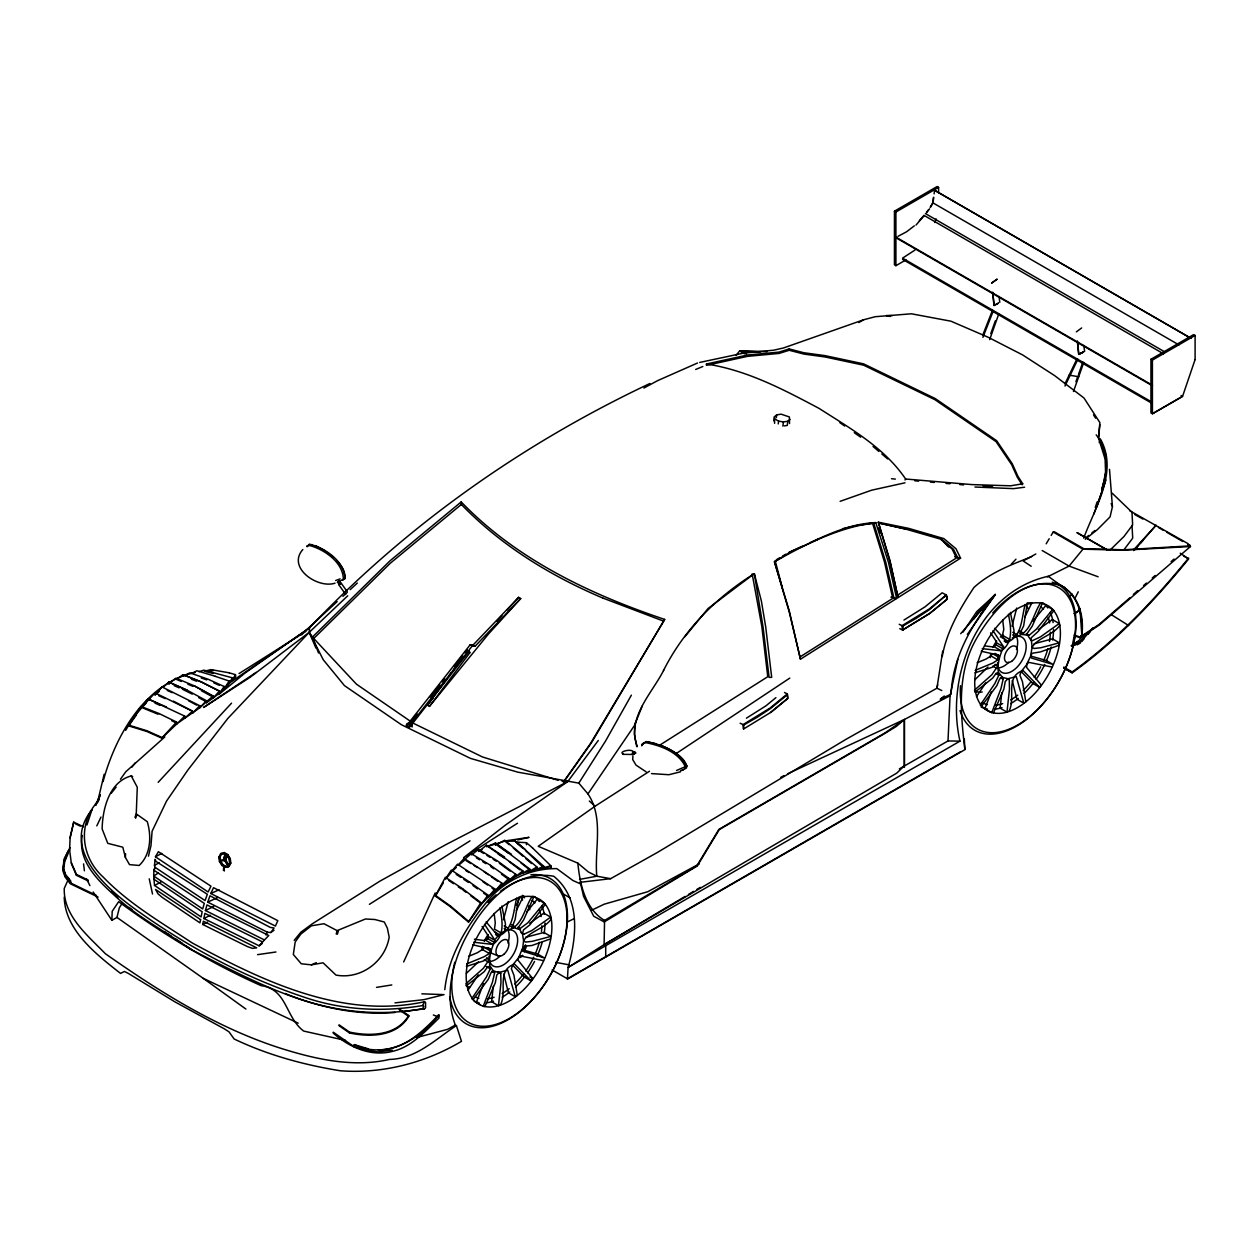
<?xml version="1.0" encoding="UTF-8"?>
<svg xmlns="http://www.w3.org/2000/svg" width="1258" height="1258" viewBox="0 0 1258 1258"><rect width="100%" height="100%" fill="white"/><g stroke="black" fill="none" stroke-linecap="round" stroke-linejoin="round"><path stroke-width="1.5" d="M938.594 192.946L938.594 187.363L937.131 186.53L894.454 211.171L894.438 264.84L895.916 265.69L905.964 259.887M895.916 265.69L895.916 212.02L938.594 187.363M904.376 767.38L904.376 719.497L950.073 695.737L957.81 659.475M1195.1 359.615L1195.1 335.446L1193.622 334.612L1150.944 359.253L1150.944 412.939L1152.407 413.772L1182.567 396.364L1195.084 359.599M1195.1 335.446L1152.407 360.103L1152.422 413.788L1182.567 396.364L1181.105 395.515M1180.271 553.206L1188.637 558.929C1154.231 601.041 1116.569 641.045 1072.193 672.826L1064.158 668.202M339.754 583.303C343.827 582.171 336.185 586.747 339.707 583.067M605.711 957.055L605.711 945.733L604.107 944.632L604.563 920.431L696.885 865.803L718.9 829.384L885.019 732.911L904.376 719.497L904.376 765.792L896.75 773.12L604.107 944.632L568.113 967.402L567.405 979.18L964.886 749.658C960.562 712.688 956.662 673.455 975.956 639.536C992.405 610.429 1023.194 574.56 1060.62 585.395C1078.955 595.065 1084.333 616.09 1081.833 635.432L1079.914 637.822L1074.489 635.636M899.344 768.874L948.013 740.931L950.073 695.737M223.421 870.457L223.845 865.567L224.364 870.992M223.767 868.712L223.845 865.567M122.293 903.071L119.321 907.867L116.947 917.412L111.868 920.337L112.198 911.295L118.661 901.687C162.848 934.254 210.652 963.188 261.098 985.643C287.343 989.134 285.11 1017.093 303.665 1031.073L345.478 1040.397M136.257 813.863L137.279 787.241L131.257 775.919C109.304 781.643 102.527 808.847 102.134 828.928L107.763 843.332L122.797 847.184L125.391 857.437L129.495 864.623L139.151 865.473C150.866 854.512 151.62 836.271 147.28 821.71L136.257 813.863L134.936 817.354M550.532 938.893L531.804 945.529L524.869 946.095L522.117 949.224L517.793 959.87L532.7 978.582L531.096 980.941L514.538 964.131C496.014 970.122 507.54 991.461 500.48 1004.843L498.467 1005.692L500.967 982.624L500.747 973.236L493.954 971.003L491.139 972.528L488.23 979.369L473.008 999.795L471.781 998.648L486.233 977.309L490.305 968.833C488.104 958.942 490.966 949.46 495.086 940.465L484.487 924.253M1001.793 692.765L1000.126 708.144L1006.998 712.107L1009.482 689.022L1009.262 679.65L1007.941 678.722L1002.484 677.417L999.654 678.927L996.761 685.783L981.523 706.21L980.296 705.062L994.748 683.723L998.821 675.247C996.619 665.34 999.481 655.858 1003.601 646.879L993.002 630.651M69.552 850.424L70.149 837.057L73.703 822.119L83.484 826.805M663.705 670.231C651.833 693.661 626.217 718.035 637.366 746.607M125.391 857.437L125.58 853.726M153.665 875.474L153.995 869.247L154.247 870.473L204.299 903.37L202.695 908.936L153.743 876.071L158.414 872.895M632.931 755.916L632.711 759.58L636.029 765.131L646.172 771.862M392.197 1050.115L378.171 1051.924L367.415 1050.556L354.143 1046.703L354.284 1044.627C385.986 1059.771 419.118 1039.957 438.916 1015.127L438.586 1014.907C422.389 1031.764 403.519 1050.351 378.312 1049.864M438.586 1014.907L438.444 1016.967L433.35 1014.986M315.9 647.996L309.232 632.334L309.578 627.695C406.523 525.404 522.683 443.587 649.914 383.486M942.226 656.534C946.661 631.453 959.948 608.526 973.944 587.486C990.596 572.28 1011.353 564.716 1031.702 556.665M473.716 942.226L492.79 944.412C505.291 935.81 502.319 920.494 499.945 907.804M1025.223 604.406C1021.496 617.096 1022.565 634.661 1008.822 641.596L1001.966 637.633L1003.79 629.377L1002.689 619.817M982.231 648.641L1001.305 650.826C1013.806 642.209 1010.834 626.893 1008.46 614.219M1099.869 424.748L1098.517 437.957L1105.106 459.107L1105.578 472.426L1101.489 492.806L1093.831 514.066M154.482 865.347L155.127 859.308L155.992 861.431L207.334 894.281L205.07 900.571L154.907 867.249L154.482 865.347L159.2 862.784M1034.013 643.766L1052.459 638.875L1059.315 642.822L1059.047 645.291L1040.319 651.943L1032.095 653.264L1026.748 664.177L1026.654 667.495L1041.215 684.997L1039.611 687.34L1032.755 683.393L1021.512 671.898M491.611 1001.73L493.278 986.351M1129.684 510.701L1187.678 543.44L1189.911 545.878L1123.52 549.793L1083.751 548.708L1054.566 531.914L1053.198 532.024L1051.185 535.389M82.336 835.438C77.288 859.764 96.772 879.515 113.377 894.375C136.116 916.359 164.704 930.873 190.335 949.067C253.55 981.555 321.388 1018.728 395.059 1012.47M933.688 197.475L933.027 202.884L930.417 207.35M934.128 193.874L934.568 190.273L1190.886 338.245M225.654 854.213L224.852 860.661L228.83 865.787L225.89 860.315C227.525 842.671 220.606 870.363 225.764 854.276C219.867 857.972 234.491 875.018 225.685 860.393L225.449 854.292L224.852 860.661L219.993 860.912L224.05 859.245M930.26 207.161L932.807 202.79L933.483 197.396M444.797 989.669C448.43 954.885 468.07 923.749 490.368 897.63C507.65 879.358 531.474 868.256 556.807 868.633L572.925 880.506L580.709 883.997L583.586 896.419L593.729 916.249L604.233 921.941L697.231 865.991L719.261 829.588L885.38 733.115L896.325 726.432L904.376 719.497L787.571 773.796M159.294 713.648L176.607 722.076L176.607 724.121L161.747 738.131L146.903 731.496L128.583 725.85L140.99 706.446L159.389 713.648M155.096 694.919L155.096 692.859L155.096 694.919L161.936 686.915L199.755 705.722L199.755 707.782L184.879 718.129L192.443 711.179L155.017 692.875L148.35 700.156M161.747 738.131L176.513 722.076L176.607 724.121M184.769 718.208L184.69 716.164L176.812 723.916L184.769 718.208L184.769 716.148L148.051 698.961L141.383 707.389M192.443 711.179L192.537 713.223L199.66 705.738L199.755 707.782M194.141 685.799L212.979 696.036L213.074 698.08L206.595 702.703L206.406 700.737L199.849 707.609L212.979 696.036L194.235 685.799L175.837 678.141L169.17 683.44M182.913 674.665L201.233 681.93L219.364 691.098L213.31 697.938L219.458 693.142L219.458 691.098L201.327 681.93L183.008 674.665L176.246 679.32L181.246 681.427M224.506 688.393L229.082 681.065L229.16 683.11L229.16 681.065L215.26 676.317M229.286 682.779L232.494 677.858L203.906 670.168L198.906 671.646M462.582 888.746L480.981 902.678L480.981 904.722L468.495 922.083L450.175 906.593L435.331 896.089L445.363 877.298L462.677 888.746M468.495 922.083L480.886 902.678L480.981 904.722M488.041 897.237L487.947 895.193L481.185 904.345L488.041 897.237L488.041 895.193L469.643 882.125M495.007 891.151L494.913 889.107L488.151 897.111L495.007 891.151L495.007 889.107L457.487 864.199L451.606 871.354M495.778 845.014L504.71 840.218L536.946 867.014L536.946 869.058L530.09 871.023L536.851 867.014L536.946 869.058L543.912 868.445L543.912 866.4L515.23 841.099L505.024 841.225L509.16 844.653M515.827 876.417L515.733 874.373L508.971 880.396L508.782 878.399L502.036 885.113L501.832 883.163L495.07 891.089L501.926 885.207L515.827 876.417L515.827 874.373L497.429 860.897L478.59 849.37L471.546 854.905M537.056 869.089L543.818 866.4L543.912 868.445M525.86 850.801L544.069 868.224L550.925 867.894L550.925 865.85L532.527 847.939M773.89 420.927L774.456 416.744L776.721 414.841L781.108 414.165L789.364 416.948L789.537 423.521M774.614 423.333L774.456 416.744M776.343 417.625L776.721 414.841M778.23 423.915L778.608 421.131L775.18 419.15M782.885 426.116L783.435 421.933L787.822 421.257L790.087 419.354M787.822 421.257L787.272 425.424L784.347 425.88M103.062 781.674C115.296 735.851 144.906 683.125 195.132 672.527M518.721 897.143L515.104 919.582L512.132 927.099L518.909 929.347L527.841 922.822L544.179 903.04L538.691 899.863M1027.236 603.557L1023.619 625.981L1020.631 632.019L1021.968 634.441L1029.028 635.353L1036.356 629.22L1052.694 609.454L1053.921 610.586L1038.353 631.28L1031.088 637.916L1032.126 647.225L1030.632 655.622L1031.623 658.107L1052.993 664.413L1046.137 660.45L1030.758 656.063M1008.995 711.242C1016.055 697.875 1004.529 676.521 1023.053 670.545L1039.611 687.34M1102.92 486.154C1107.638 470.052 1107.417 453.132 1099.005 438.397M942.698 651.109L936.911 688.205L846.382 739.106L657.73 852.264L610.649 878.666L579.812 882.361M202.742 924.488L203.387 921.233L256.695 947.856L252.449 948.375L247.527 946.645L202.742 924.488L207.586 922.13M262.246 943.516L259.148 945.827L203.875 918.529L204.897 913.355L262.545 941.928L268.772 935.512L206.988 904.911L205.416 910.509L263.976 939.726M1072.508 644.536L1074.647 633.812M154.247 870.473L154.907 867.249M474.392 939.239L484.723 940.591L487.774 938.625L487.868 935.307L482.113 926.486M984.794 645.889L993.238 646.989L996.305 645.024L996.383 641.706L990.628 632.9M508.185 901.671L503.499 919.818M516.708 897.992C513.17 911.39 513.657 930.071 498.341 936.204L486.091 921.894M1016.7 608.07L1012.014 626.217M661.582 745.569C671.112 750.24 683.063 755.256 686.884 765.98L686.428 768.025L681.978 770.226M684.824 768.622L685.28 766.625C678.408 752.001 660.403 745.428 645.385 742.597M1109.509 469.344L1112.434 506.644L1110.075 516.881L1097.542 529.476L1085.277 539.257M88.406 815.766L88.783 814.115M937.713 684.761L936.911 688.205L941.77 690.548M104.162 774.268L97.542 802.164L100.263 795.087M70.149 837.938L73.703 822.119M148.444 856.179L150.976 845.69L152.108 831.192L166.591 801L187.725 770.226L227.855 718.412L309.232 632.334L347.727 595.805M634.96 723.24L634.346 734.137L636.737 746.639M336.232 934.081L337.113 930.637L365.465 918.985L374.884 919.519L384.288 922.004L387.354 928.137L389.178 937.131C385.168 961.788 360.669 979.715 335.996 975.092L323.07 962.81L311.434 964.839L301.291 963.801L293.318 954.492L295.19 941.975L300.851 934.081L311.402 925.809L323.951 923.718L337.113 930.637M523.973 950.152L525.482 944.821M86.928 825.012L92.4 808.312L98.769 799.459M337.396 934.238L338.449 930.605M466.388 966.411L483.717 960.876L487.333 958.266L489.268 959.524L483.371 968.298L465.963 983.756L466.498 985.722L484.157 971.695L487.821 966.647L490.4 966.506L494.63 972.764L492.413 982.341L483.198 1006.353L484.943 1006.51L495.322 982.75L496.784 974.997L499.426 972.324L507.745 970.217L515.293 996.761L517.242 995.031L513.94 975.265L511.393 968.802L512.556 965.153L520.089 955.923L543.472 960.609M975.013 692.12L992.672 678.109L996.336 673.061L998.915 672.92L1002.484 677.417L1003.145 679.163L1000.928 688.755L991.713 712.767L986.225 709.591M1099.209 442.58L1100.341 438.9C1118.708 471.483 1094.995 507.414 1083.704 538.11M974.494 690.17L991.902 674.713L997.783 665.938L995.864 664.68L992.232 667.29L974.903 672.826M934.836 222.54L936.094 218.876M1095.278 507.414L1097.165 501.863M1101.599 488.937L1104.744 479.691M1096.41 507.666L1105.939 480.021M207.743 902.128L209.976 895.79L270.266 927.398L274.087 927.995L270.832 932.524L267.514 932.257L207.743 902.128L217.776 897.52M990.785 333.653L995.314 320.884M989.684 339.613L998.742 314.06M1075.905 381.772L1077.854 376.236L1078.704 376.724L1069.143 375.151M1078.483 374.459L1082.871 362.084M1073.467 391.49L1083.72 362.571M307.156 546.743L309.421 544.148C325.051 547.828 344.519 561.131 344.975 578.664L342.082 580.347M135.612 818.25L136.823 815.011M483.575 983.536L476.342 1002.39L480.446 1004.765M984.857 708.804L991.446 691.648M982.765 335.1L992.531 310.191M982.907 337.364L993.38 310.679M91.96 809.806C58.984 850.078 109.635 891.482 141.321 913.512C191.436 948.909 246.332 978.001 304.656 997.342C342.569 1010.316 383.281 1012.203 422.641 1005.551L423.82 1006.29L422.641 1008.727C376.378 1017.062 328.464 1011.416 285.063 993.49M642.256 705.974L634.346 725.677L587.942 793.892C604.123 817.81 594.295 849.119 596.795 876.213L579.545 879.405M91.63 809.57C78.389 831.852 83.987 859.764 103.03 876.905C128.851 903.794 161.338 922.46 192.144 942.902C262.466 981.004 342.286 1019.515 424.496 1001.761L425.566 1002.422L425.566 1007.752L424.496 1008.806L402.513 1011.668M1074.426 635.007L1079.977 637.114L1081.77 634.928C1083.28 615.634 1078.216 594.609 1059.865 584.954M100.105 795.025L95.561 805.419L99.115 799.49M993.458 712.924L1003.837 689.164L1005.299 681.411L1007.941 678.722L1016.26 676.615L1023.808 703.175M68.105 850.99L64.645 858.852L62.9 870.85L65.07 876.936L70.275 883.745L98.108 897.111M64.252 861.714L66.328 856.997M68.278 853.239L64.818 861.101L63.466 870.237L65.636 876.323L70.841 883.132L96.441 895.429M516.378 905.414L520.01 897.111L520.843 896.734L522.589 900.068M435.189 892.976L403.661 961.945M68.734 878.43L64.237 888.447C63.482 916.17 87.777 935.48 105.326 953.69C160.395 992.373 218.876 1029.075 283.569 1049.172C317.645 1059.661 354.064 1067.57 389.508 1059.425C416.54 1058.811 435.299 1039.265 456.402 1025.6L461.482 1041.325C425.267 1062.9 382.463 1073.986 340.336 1070.762C303.776 1064.881 267.577 1054.99 234.098 1038.966L229.019 1031.843L224.238 1028.792L174.941 1001.887L128.347 973.425L124.416 971.459L120.548 973.409C96.803 954.838 64.771 930.087 64.237 897.048M96.803 825.877L100.986 817.055M210.762 893.51L213.546 887.676L277.814 920.652L275.408 926.077L210.762 893.51L219.128 889.799M1064.976 383.8L1077.052 358.734M1064.991 386.017L1077.902 359.222M229.223 866.337L225.371 867.422L221.911 865.425L219.427 861.415L218.876 856.934L221.204 853.364L219.379 857.217L219.883 861.305L222.131 864.954L226.11 867.124L229.223 866.337L230.812 863.082L230.261 858.585L227.792 854.575L224.333 852.578L220.464 853.679M223.657 853.553L226.802 855.361L229.066 859.01L229.569 863.098L228.123 866.07L228.862 865.756L225.292 866.778L226.031 866.463L222.886 864.639L220.637 860.991L220.134 856.918L221.565 853.946L224.411 853.239L220.826 854.261L221.565 853.946M228.484 866.652L230.308 862.784L229.805 858.711L227.556 855.063L223.578 852.893L224.333 852.578M422.641 1005.551L424.496 1001.761M516.346 910.525L523.737 895.665M1024.877 616.939L1031.434 603.73M641.674 745.554L642.618 743.698L646.423 741.56C661.472 744.484 679.509 751.199 686.459 765.808L685.28 766.625M641.91 745.695L642.822 743.871M1074.882 598.462L1078.263 591.81M266.004 934.993L267.514 932.257M631.374 695.155L605.397 741.292L578.806 783.136L517.95 772.192L470.476 758.385L401.365 724.702L344.472 685.641L323.29 659.79L309.232 632.334L250.012 677.354L203.544 707.483L256.16 672.37M155.442 856.808L158.382 851.697L210.967 886.182L208.136 892.001L155.442 856.808L161.747 853.38M125.674 730.379L132.263 719.12M1046.184 543.802L1049.188 538.754M435.331 896.089L443.429 882.691M318.541 653.012L312.44 637.083L390.122 560.722L461.199 501.926C516.425 559.338 590.112 594.374 664.68 619.408L590.238 743.934L563.317 782.114M664.68 619.408L591.685 742.33L563.647 782.114M905.037 479.99L905.634 479.015L971.994 484.597L1010.693 485.808L1022.738 483.795L1017.958 476.357L1012.218 463.667L996.619 440.662L935.213 398.55L863.617 363.861L825.138 355.652L803.846 352.743L789.159 348.938L779.079 352.098L747.567 355.008L706.43 364.018L706.461 365.339L747.598 356.344L779.127 353.419L789.191 350.274L803.878 354.064L825.169 356.989L863.648 365.197L934.946 399.698L996.037 441.621L1011.621 464.627L1017.36 477.332L1022.141 484.77L1022.738 483.795M468.605 956.347L477.411 952.699L482.443 949.538L483.905 947.164L490.762 951.127L489.299 953.501L484.267 956.662L466.655 963.942M977.12 662.746L985.926 659.113L990.958 655.953L992.42 653.578L999.277 657.541L997.814 659.9L992.782 663.06L975.17 670.357M663.485 670.545C683.99 629.818 715.975 597.581 754.328 573.648L761.389 601.088L765.729 627.034L771.689 677.37L769.094 677.354L763.056 626.956L754.328 573.648L708.065 608.495L684.918 636.674M445.757 878.43L451.323 870.096L469.737 882.125M501.895 906.075L505.464 924.095L505.134 930.134C522.243 929.505 524.397 907.348 532.244 896.325L533.99 896.482L523.658 919.85L518.249 927.586L522.479 933.829L523.595 940.811L522.306 951.001L544.478 957.998M963.03 632.129L976.711 611.624L995.361 594.531C972.56 623.37 952.589 656.456 951.111 694.18L940.245 699.149L944.318 696.004M973.928 618.889L978.048 612.693L995.361 594.531L967.323 634.441M1010.41 612.473L1013.995 630.51L1013.649 636.548C1030.758 635.919 1032.912 613.762 1040.759 602.739L1042.505 602.881L1032.173 626.248L1026.764 634.001L1030.994 640.243L1032.299 640.684L1040.429 636.91L1059.205 623.528L1059.739 625.478C1052.867 635.321 1037.819 637.649 1032.126 647.225L1034.045 648.483L1040.869 647.728L1059.315 642.822M468.023 990.125L478.339 974.887M976.538 696.539L985.832 682.811M623.323 753.856C617.285 752.095 633.183 747.346 633.938 752.976M980.784 614.344L994.984 594.421L960.687 633.702M120.453 779.221L125.816 771.72L164.861 736.905M128.583 725.85L136.54 714.796M409.605 727.25L406.853 725.363L470.162 644.788L472.992 645.102L518.658 597.346L520.718 598.525L488.544 633.922L429.465 706.367L427.406 705.172L446.574 679.037M448.823 675.971L451.087 672.888M429.465 706.367L469.847 652.745L469.313 650.952L410.8 725.724M517.478 823.251L463.62 857.641L505.622 824.918L567.735 781.58L598.289 740.475M1123.976 549.746L1132.703 538.141L1132.027 525.404M545.406 904.172L529.838 924.882L523.485 929.914L522.479 933.829L523.784 934.269L531.914 930.495L550.689 917.113L543.833 913.151L529.744 923.199M70.071 847.703L64.252 858.664L62.9 867.8L65.07 873.885L70.668 880.883L70.841 883.132M926.611 212.602L929.552 208.828M478.449 961.867L466.372 973.362M987.923 667.039L974.887 679.776M408.756 724.545L417.106 713.868M430.252 697.074L439.797 684.871M442.187 681.82L444.577 678.77M454.138 666.567L462.488 655.874M464.878 652.823L467.268 649.773M453.462 669.854L464.218 656.141M408.897 726.558L472.206 645.983L475.037 646.282L520.718 598.525M111.317 793.169L116.145 787.068M131.807 767.27L135.424 762.71M926.438 212.35L928.42 209.866M427.406 705.172L433.271 697.844M135.88 714.638L149.608 698.63M736.15 355.196L739.61 350.966L767.081 351.627M294.199 940.339L300.851 932.225L312.409 923.734L379.885 881.166L446.197 844.464L567.735 781.58L561.996 781.139M445.662 879.138L451.402 872.14M1189.989 545.17L1190.461 546.522L1124.165 550.171L1082.934 549.196L1069.096 566.084L1047.348 576.903M526.819 911.798L537.323 899.077M1032.991 621.027L1045.838 605.491L1052.694 609.454M1188.637 558.049C1154.231 600.16 1116.569 640.165 1072.193 671.945L1072.193 672.826L1063.749 667.951M915.997 225.072L924.158 215.605M399.226 1008.947L408.708 1015.52C396.695 1035.869 370.088 1036.545 349.488 1032.079L339.015 1024.798M408.708 1015.52L408.708 1016.401C396.695 1036.749 370.088 1037.425 349.488 1032.96L339.015 1025.679M259.148 945.827L262.545 941.928M1134.637 549.856L1156.102 525.199L1133.631 549.872M919.346 220.685L923.985 215.37L1163.493 353.781M1092.982 627.773L1080.496 642.099L1072.162 646.329L1071.124 645.731M1081.723 641.517L1084.207 638.655M1087.966 634.362L1090.45 631.5M1089.145 631.547L1080.37 641.501L1072.162 646.329M225.669 687.072L227.997 684.431M302.832 549.526C286.761 567.562 317.441 588.886 335.021 583.193M1071.958 645.323L1078.326 641.171L1084.71 634.001M817.999 539.289L790.983 551.649L774.441 561.776L789.316 612.316L800.45 659.192L896.655 598.478L888.478 562.373L875.788 522.62C852.61 523.454 831.349 532.779 810.655 542.402M158.146 782.35L231.551 703.159M496.784 621.405L501.926 615.744M507.084 610.083L518.658 597.346M457.739 865.441L464.108 858.412L501.926 883.147L501.926 885.207M1076.313 612.772L1080.15 608.558M1011.369 564.119L1015.961 559.165M977.183 614.187L995.361 594.531M340.368 583.932L339.974 583.209M1133.631 550.532L1137.594 546.271M1140.235 543.425L1142.877 540.578M141.289 708.097L145.849 703.364M235.466 676.71L232.746 679.509L235.372 674.665L235.466 676.71L235.466 674.665L229.239 672.841M312.597 639.599L390.279 563.254L461.371 504.458L461.199 501.926M1110.154 549.998L1123.913 536.584L1132.64 524.963L1131.964 512.226L1112.119 493.152M431.494 1023.729L419.04 1035.334M438.916 1015.127L438.916 1018.178C425.314 1031.198 411.822 1046.876 392.669 1051.326C370.906 1057.066 349.221 1047.316 333.103 1032.96M452.723 870.898L456.355 867.407M224.286 688.566L224.191 686.522L224.286 688.566L219.521 693.111L224.191 686.522L208.152 679.257L189.848 672.857L183.181 675.986M342.223 580.237L343.387 579.167C342.899 561.886 323.699 548.897 308.336 545.186M305.49 630.808L309.578 627.695L244.807 673.234L218.782 694.573L230.827 682.025L305.49 630.808L337.175 601.607M342.947 596.308L347.271 592.329M350.149 589.672L357.351 583.036M163.556 686.947L168.887 682.15L187.19 690.249L206.501 700.737L206.501 702.782M156.841 692.277L159.719 689.73M230.387 681.82L232.588 679.902L232.588 677.858L232.588 679.902M458.95 865.017L464.202 860.456M1133.364 594.436L1137.719 590.647M1143.538 585.583L1146.431 583.067M1152.234 578.004L1155.143 575.488M1171.119 561.587L1174.013 559.055M464.391 859.576L471.263 853.647L490.573 865.347M1130.187 597.55L1099.036 624.44L1081.125 636.422M156.542 693.677L159.279 691.318M775.919 697.655L765.886 705.88L746.434 718.161M770.541 712.468L787.744 698.379L787.304 693.929L784.489 692.498M787.382 694.715L770.494 708.537L757.174 717.327L743.761 724.97L740.16 723.24M903.936 620.068L924.929 606.906L942.116 592.817L946.33 594.955L929.536 609.58L916.217 618.354L902.804 626.012L899.203 624.283M551.224 919.063C544.352 928.923 529.303 931.25 523.595 940.811L525.529 942.085L532.354 941.314L550.8 936.424L543.943 932.461L525.498 937.352M1085.701 537.858L1088.752 535.421M1091.818 532.967L1094.885 530.514M1069.583 596.434L1072.461 594.169M914.314 225.858L906.593 231.771L897.913 236.378M522.479 955.482L519.994 957.527L522.778 955.42M991.65 282.971L997.169 279.119L991.823 283.066M1076.345 331.876L1081.676 327.929M270.832 932.524L274.008 930.244M1038.275 629.598L1052.348 619.565L1059.205 623.528M649.458 771.264L595.081 806.221L538.204 846.304L577.862 863.161L588.351 871.951L596.795 876.213L610.649 878.666M1083.107 352.35L1079.427 353.812M1081.031 637.24L1099.382 624.959L1190.461 546.522L1187.678 544.337M675.593 753.951L789.82 678.078M915.006 250.028L902.552 258.157L1151.872 402.088M641.643 744.689L644.568 742.723M239.02 673.58L305.883 631.437M470.036 840.847L369.396 904.329M659.978 745.003L767.773 676.71L761.813 626.358L752.158 573.884M800.78 656.44L892.771 598.383L884.484 562.011L872.643 523.564L857.594 525.341L842.545 528.722M898.181 594.735L956.473 557.954L952.102 549.023L940.78 539.336M898.086 597.581L960.562 558.159L956.001 548.74L943.846 538.597L908.543 528.329L878.304 522.18L889.972 560.486L898.086 597.581L890.004 561.791L878.304 522.18M1072.555 644.819L1078.326 641.171M604.107 944.632L685.091 896.435M688.456 894.422L693.52 891.403M696.901 889.406L700.266 887.393M800.45 659.192L789.238 610.759L774.441 561.776C805.969 543.943 839.699 527.023 875.788 522.62M776.312 559.763L779.441 557.923M782.57 556.083L785.7 554.243M960.546 751.781L567.405 978.787L552.105 969.965M1056.201 582.564L1060.62 585.395L1048.213 576.258C978.425 591.999 944.994 675.672 959.964 741.151L568.113 967.402C576.589 937.572 581.149 898.228 553.724 876.244C511.613 868.791 480.949 907.49 464.045 940.795C451.48 966.789 444.766 997.154 455.317 1025.034L456.402 1025.6M899.769 628.638L902.568 630.054L929.898 613.338L946.787 599.516L946.425 595.742M743.541 729.027L770.871 712.311L787.76 698.473L787.304 693.929L770.1 708.018L742.959 724.671L743.541 729.027L743.761 724.97M858.837 322.52L863.727 319.736L875.301 316.702L911.405 313.792L950.969 321.199L988.159 337.254L1022.565 354.898L1054.66 375.639L1083.987 398L1099.869 422.594L1098.517 437.957L1096.19 434.828M1077.115 644.867L1080.465 642.948M455.317 1025.034L447.628 1029.327L416.555 1037.583M686.884 765.98L676.521 770.494M1035.821 554.007L1023.131 560.942L1031.198 566.257M1073.97 613.652L1078.892 610.963M998.317 303.099L993.993 305.442L992.625 292.343M995.597 304.766L998.49 303.194M1083.169 352.083L1078.845 354.442L1077.477 341.327M699.338 863.837L647.713 891.749L604.17 904.203L591.81 910.147M643.892 388.03L657.761 380.576L697.53 363.012M481.94 849.7L478.921 851.289L486.374 845.266L522.919 870.913L522.919 872.958L516.063 876.26L522.825 870.913L522.919 872.958M153.743 876.071L154.514 885.428L160.93 882.094M994.606 628.308L1004.749 639.143L1005.928 642.099L1008.822 641.596M695.674 369.475L702.813 366.503M780.668 777.381L784.111 775.588M306.732 546.019L312.267 544.604M203.875 918.529L210.306 915.242M191.939 673.25L196.94 670.781L215.354 676.301M205.416 910.509L213.64 906.515M567.106 922.067L574.167 918.655M643.388 743.541L646.565 741.78L656.141 743.808M788.845 552.404L802.274 546.255M311.434 964.839L316.308 962.653M486.642 846.76L495.4 843.096L529.838 869.105L529.838 871.149L522.982 872.942L529.744 869.105L529.838 871.149M218.876 856.934L219.631 856.619L220.181 861.117L222.65 865.127L221.911 865.425M227.792 854.575L227.038 854.89L229.522 858.9L230.072 863.397L230.812 863.082M219.427 861.415L220.637 860.991M840.124 501.329L871.637 490.195L905.005 482.805M335.65 580.52L340.163 578.9M680.547 771.799L668.879 774.724L651.502 773.591M863.727 319.736L783.451 347.979L773.701 350.196L743.195 353.199L699.731 362.43M341.94 580.111L344.786 578.476C345.777 571.965 341.641 565.613 337.175 561.241M633.057 751.624L632.287 753.511L633.356 754.423M489.331 845.895L504.049 841.382M299.152 635.369L302.518 634.346M680.436 770.761L683.188 770.038M204.268 671.285L210.935 669.602L229.333 672.841M544.164 867.517L550.831 865.85L550.925 867.894M409.904 722.91L406.947 723.617L406.177 725.599L408.363 726.857L411.319 726.149L412.089 724.168L412.105 727.014M517.746 839.904L529.068 837.341L505.889 840.831M376.519 987.373L391.804 984.951M257.544 954.649L275.958 951.991M565.015 781.941L567.735 781.58M1024.594 487.208L1013.508 488.639L974.981 487.019M208.089 671.112L213.64 670.514M394.965 1002.862L423.852 999.67L444.058 994.638L421.855 993.82M890.9 597.125L896.655 598.478M954.665 556.712L960.562 558.159M338.827 580.787L340.541 580.803M622.741 754.328L633.136 754.486M892.252 315.648L886.513 315.554L890.224 316.497M948.013 740.931L959.964 741.151M760.65 351.753L741.701 351.234L746.544 354.033M983.017 485.918L992.688 486.233M422.641 1008.727L424.496 1008.806M515.576 842.042L526.394 842.687L532.606 847.939M914.802 480.808L918.702 481.138M930.417 482.113L934.317 482.443M946.032 483.434L949.932 483.748M959.697 484.566L963.597 484.896M891.497 478.732L895.366 479.094M633.12 753.998L632.79 752.253L633.655 753.007M1051.987 667.023L1028.604 662.337L1021.087 671.568L1019.908 675.216L1022.455 681.663L1025.773 701.445M778.608 421.131L783.435 421.933M555.69 962.354L569.198 964.855M706.43 364.018C746.812 370.135 783.404 389.461 819.052 408.394C850.361 428.443 884.358 447.581 905.634 479.015M878.933 523.092L905.556 529.052L942.211 539.619L953.501 549.29L957.904 558.222M878.414 522.903L906.987 529.335M206.092 671.725L213.42 673.502M981.224 651.235L998.286 655.056L999.277 657.541M472.709 944.837L489.771 948.642L490.762 951.127M522.227 949.664L537.622 954.036L543.11 957.212M367.886 1048.7L354.284 1044.627M929.914 535.185L933.625 536.27M128.678 725.143L146.997 730.772L161.842 737.424M558.143 780.306L482.506 756.97L413.379 723.287L356.486 684.21L312.44 637.083L309.232 632.334M663.233 620.996L602.786 598.037M201.264 677.952L206.752 679.902M1098.124 576.793L1069.096 566.084L1042.174 550.532M191.499 679.241L196.5 681.207M489.378 952.337L497.712 955.718M143.05 708.065L158.021 714.23M131.257 775.919L132.656 776.5M187.898 684.226L192.899 686.333M174.154 685.641L179.155 687.843M182.489 689.305L192.285 694.133M148.145 698.945L166.449 707.027M187.285 690.249L168.981 682.15L168.981 684.195L168.887 682.15M213.923 682.921L219.254 685.296M155.001 703.128L160.002 705.345M158.602 695.643L165.254 698.63M167.22 690.406L172.204 692.671M602.786 598.037C550.469 575.881 501.014 545.485 461.371 504.458M116.947 917.412L203.214 978.331L298.193 1023.163M315.569 545.61L323.841 550.139L332.898 557.2M75.338 823.77L80.229 826.129M71.376 862.705L76.439 874.436L88.154 880.065M69.552 849.543L71.376 863.586L76.439 875.316L88.154 880.93M171.748 720.724L176.906 723.208M173.415 701.162L192.537 711.179L192.537 713.223M188.621 700.8L196.704 705.156M201.406 690.752L213.404 697.231M198.685 697.624L206.689 701.995M1134.637 514.459L1142.893 519.035M934.38 190.178L1190.697 338.166M932.807 202.79L1178.935 344.896M925.432 213.593L1164.971 352.036M894.454 211.171L895.916 212.02M1150.944 359.253L1152.407 360.103M896.168 237.29L1152.485 385.278M896.105 237.825L1152.422 385.813M999.764 302.313L999.072 296.495M902.552 259.321L1151.872 403.268M1158.461 527.479L1163.335 530.294M1166.575 532.165L1182.803 541.522M1183.621 556.02L1186.97 557.954M1077.54 532.794L1107.732 550.218L1076.832 532.7M739.61 350.966L744.563 353.828M1053.198 532.024L1082.934 549.196M1059.629 584.624L1064.74 587.565M1111.773 614.942L1128.646 625.556M1026.292 633.765L1029.028 635.353M1019.499 630.871L1023.619 633.246M1019.216 632.853L1021.968 634.441M1012.769 632.334L1016.889 634.708M1012.69 634.897L1015.426 636.485M1063.749 667.07L1072.193 671.945M1003.003 635.542L1009.86 639.489M1004.12 641.03L1006.856 642.618M996.745 642.917L1003.601 646.879M996.305 645.024L1003.161 648.986M994.449 646.864L1001.305 650.826M994.968 653.374L999.088 655.748M990.958 655.953L997.814 659.9M995.047 664.35L997.783 665.938M992.829 666.111L996.949 668.485M996.069 673.659L998.821 675.247M1000.393 677.59L1003.145 679.163M1022.44 702.389L1016.951 699.212L1012.265 680.547M472.992 645.102L475.037 646.282M470.162 644.788L472.206 645.983M467.787 651.565L469.847 652.745M561.681 893.023L570.173 897.929M517.761 927.35L520.513 928.939M510.984 924.473L515.104 926.847M510.701 926.438L513.453 928.027M521.048 932.681L523.784 934.269M504.254 925.919L508.358 928.294M504.175 928.483L506.911 930.071M501.329 933.09L494.473 929.127L495.275 922.979L494.174 913.402M494.819 932.021L500.307 935.181M495.605 934.631L498.341 936.204M488.23 936.518L495.086 940.465M487.774 938.625L494.63 942.572M485.918 940.449L492.79 944.412M487.821 947.746L490.557 949.334M482.443 949.538L489.299 953.501M529.964 976.994L532.7 978.582M531.096 980.941L524.24 976.979L512.981 965.499M486.531 957.951L489.268 959.524M484.314 959.697L488.434 962.071M498.011 971.663L500.747 973.236M486.186 966.459L490.305 968.833M491.878 971.176L494.63 972.764M509.804 993.6L513.924 995.974M492.979 1002.532L497.099 1004.906M476.342 857.83L479.55 859.78M482.757 861.73L485.95 863.68M480.572 851.54L483.717 853.474M486.862 855.393L489.991 857.327M493.136 859.245L496.281 861.18M466.01 860.566L470.869 863.57M474.109 865.551L477.348 867.548M465.712 870.457L468.888 872.47M498.168 854.072L504.772 858.255M486.469 845.25L504.6 857.028M456.198 874.373L460.774 877.376M463.825 879.389L468.416 882.408M164.373 931.596L170.915 935.921M175.805 939.16L182.347 943.469M185.618 945.623L192.144 949.947M448.886 880.537L453.588 883.698M458.274 886.859L461.403 888.966M153.948 879.232L202.161 911.767L201.107 916.925L154.514 885.428M399.226 1009.812L408.708 1016.401M333.244 1032.189L354.143 1046.703M839.919 422.704L844.716 426.037M854.276 432.721L860.661 437.171M511.534 854.355L495.495 843.096L495.495 845.14L495.4 843.096M483.811 871.527L488.387 874.75M491.438 876.889L497.539 881.182M482.962 881.779L487.538 885.003M492.114 888.227L495.165 890.381M435.425 895.381L450.27 905.87L468.589 921.375M497.46 845.439L508.672 853.38M472.992 885.569L477.568 888.824M483.67 893.149L488.246 896.388M490.478 865.347L508.877 878.383L508.877 880.443M490.762 866.605L493.812 868.791M501.439 874.231L509.065 879.672M203.214 978.331L245.892 1009.058M604.563 920.431C585.237 908.968 579.859 884.06 577.862 863.161M499.363 863.255L510.056 871.086M462.975 890.019L466.026 892.284M470.602 895.68L481.279 903.637M509.348 861.746L520.026 869.907M521.032 862.988L530.184 870.316M129.102 907.38L132.027 909.786M513.311 848.081L523.061 856.273M515.324 841.099L525.592 849.748M873.036 446.48L878.902 451.48M881.827 453.965L887.692 458.966M517.054 843.3L522.919 848.301M525.875 858.695L531.521 863.538M589.326 801.031L595.081 806.221M117.827 897.709L111.144 891.482M943.531 541.789L948.658 547.041M578.806 783.136L587.942 793.892M341.107 583.083L347.035 591.402M338.701 584.593L345.698 594.484M1093.516 414.92L1095.624 418.191M93.186 892.016L111.868 920.337M86.645 879.185L89.916 885.601M634.63 753.778L634.834 752.174L635.557 753.023M634.425 754.155L634.535 751.859L635.84 752.992M1101.473 444.577L1105.562 454.342L1106.191 467.19M1111.16 503.562L1112.434 506.644M63.293 867.989L65.463 874.074M878.713 527.841L880.38 533.03M873.901 523.721L885.726 562.169L894.076 598.572M775.211 560.895L782.397 588.084M503.75 974.132L508.436 992.814M149.246 878.839L152.517 894.013M903.291 629.692L902.804 626.012M83.563 863.9L84.396 870.803M1083.751 345.384L1084.616 351.297L1078.672 354.347L1077.32 341.233M992.798 292.438L994.166 305.552M1080.245 612.693L1081.833 635.432M964.304 738.65L964.886 749.265M219.364 691.098L219.458 693.142M212.979 696.036L213.074 698.08M789.159 348.938L789.191 350.274M526.489 842.671L526.489 844.731M349.488 1032.079L349.488 1032.96M76.439 874.436L76.439 875.316M530.86 874.766A83.909 48.449 -60 0 1 545.296 983.158A83.909 48.449 -60 0 1 449.735 996.776M500.448 891.309A81.503 47.049 -60 0 1 567.028 918.906A81.503 47.049 -60 0 1 499.961 1022.974A81.503 47.049 -60 0 1 454.783 962.181M487.994 902.458A81.503 47.049 -60 0 1 496.029 894.863M508.263 930.81A19.357 11.18 -60 0 1 507.965 943.075M500.354 955.781A19.357 11.18 -60 0 1 489.881 961.505M481.877 949.711A19.357 11.18 -60 0 1 482.49 946.315M484.299 941.141A19.357 11.18 -60 0 1 488.183 934.663M534.556 896.608A60.604 34.988 -60 0 1 539.289 901.561M541.836 906.09A60.604 34.988 -60 0 1 544.305 914.377M545.029 922.979A60.604 34.988 -60 0 1 544.116 933.609M542.198 942.273A60.604 34.988 -60 0 1 537.072 956.269M534.556 961.411A60.604 34.988 -60 0 1 527.574 972.906M525.341 975.956A60.604 34.988 -60 0 1 515.528 987.011M509.789 991.996A60.604 34.988 -60 0 1 502.178 997.185M493.482 1001.179A60.604 34.988 -60 0 1 486.264 1002.83M479.015 1002.705A60.604 34.988 -60 0 1 474.109 1001.305M499.52 934.584A20.285 11.715 -60 0 1 517.447 937.414A20.285 11.715 -60 0 1 504.316 964.304A20.285 11.715 -60 0 1 488.969 956.174M495.683 938.751A20.285 11.715 -60 0 1 498.199 935.858M532.165 900.382A56.123 32.394 -60 0 1 534.933 902.93M539.006 909.392A56.123 32.394 -60 0 1 541.144 916.563M541.852 925.746A56.123 32.394 -60 0 1 541.459 931.549M539.352 942.273A56.123 32.394 -60 0 1 535.216 954.02M533.738 957.244A56.123 32.394 -60 0 1 525.687 971.05M523.627 973.865A56.123 32.394 -60 0 1 514.695 983.96M509.223 988.725A56.123 32.394 -60 0 1 502.178 993.537M494.127 997.232A56.123 32.394 -60 0 1 487.444 998.758M478.858 998.254A56.123 32.394 -60 0 1 475.335 996.965M520.372 896.482A56.123 32.394 -60 0 1 523.627 896.781M469.564 987.31A50.855 29.359 -60 0 1 466.183 985.722M522.259 895.319A63.199 36.482 -60 0 1 524.46 897.85M528.69 905.964A63.199 36.482 -60 0 1 529.775 909.738M526.442 946.126A63.199 36.482 -60 0 1 524.334 951.771M1052.223 582.202A83.909 48.449 -60 0 1 1050.917 693.771A83.909 48.449 -60 0 1 960.027 710.628M992.735 612.976A81.503 47.049 -60 0 1 1073.42 608.322A81.503 47.049 -60 0 1 1023.289 721.447A81.503 47.049 -60 0 1 960.499 685.72M1016.779 637.224A19.357 11.18 -60 0 1 1016.48 649.49M1008.869 662.195A19.357 11.18 -60 0 1 998.396 667.904M990.298 657.714A19.357 11.18 -60 0 1 990.628 654.443M992.814 647.556A19.357 11.18 -60 0 1 996.698 641.077M1000.362 637.083A19.357 11.18 -60 0 1 1003.035 635.023M1043.071 603.022A60.604 34.988 -60 0 1 1047.804 607.96M1050.351 612.504A60.604 34.988 -60 0 1 1053.103 622.6M1053.544 629.377A60.604 34.988 -60 0 1 1052.631 640.023M1051.185 646.942A60.604 34.988 -60 0 1 1046.373 660.937M1044.785 664.413A60.604 34.988 -60 0 1 1036.089 679.32M1033.856 682.371A60.604 34.988 -60 0 1 1024.059 693.425M1018.304 698.41A60.604 34.988 -60 0 1 1010.693 703.599M1001.997 707.594A60.604 34.988 -60 0 1 994.779 709.245M987.53 709.119A60.604 34.988 -60 0 1 981.114 706.996M1012.234 637.995A20.285 11.715 -60 0 1 1026.166 646.958A20.285 11.715 -60 0 1 1011.432 671.568A20.285 11.715 -60 0 1 997.5 662.589M997.846 659.161A20.285 11.715 -60 0 1 998.742 655.575M1040.68 606.796A56.123 32.394 -60 0 1 1043.448 609.344M1048.197 617.474A56.123 32.394 -60 0 1 1049.659 622.962M1050.367 632.161A56.123 32.394 -60 0 1 1049.471 641.454M1047.867 648.688A56.123 32.394 -60 0 1 1043.731 660.434M1040.68 666.819A56.123 32.394 -60 0 1 1034.218 677.449M1030.947 681.82A56.123 32.394 -60 0 1 1023.21 690.375M1017.753 695.139A56.123 32.394 -60 0 1 1010.693 699.935M1002.642 703.631A56.123 32.394 -60 0 1 995.959 705.172M987.388 704.669A56.123 32.394 -60 0 1 982.231 702.483M1027.173 602.928A56.123 32.394 -60 0 1 1032.142 603.18M1026.103 605.68A50.855 29.359 -60 0 1 1028.336 608.966M982.215 691.994A50.855 29.359 -60 0 1 975.107 691.554M337.474 582.501C340.305 584.184 340.179 578.601 337.474 582.501M337.899 582.344L339.55 581.573L337.899 582.344M947.101 597.078L946.787 599.516L929.583 613.511L902.568 630.054L902.002 625.698L929.143 609.045L946.33 594.955L947.101 597.078M200.604 919.629L199.943 922.869L162.125 897.331L158.068 893.872L155.583 889.485L200.604 919.629M478.685 851.414L478.59 849.37L478.685 851.414M503.923 954.272A9.168 5.299 -60 0 0 507.131 939.993A9.168 5.299 -60 0 0 496.202 949.303A9.168 5.299 -60 0 0 503.923 954.272M517.148 995.581A60.604 34.988 -60 0 0 541.427 900.571A60.604 34.988 -60 0 0 468.542 958.863A60.604 34.988 -60 0 0 517.148 995.581M1012.438 660.686A9.168 5.299 -60 0 0 1015.646 646.392A9.168 5.299 -60 0 0 1004.717 655.717A9.168 5.299 -60 0 0 1012.438 660.686M1025.663 701.98A60.604 34.988 -60 0 0 1049.943 606.985A60.604 34.988 -60 0 0 977.073 665.278A60.604 34.988 -60 0 0 1025.663 701.98"/></g></svg>
